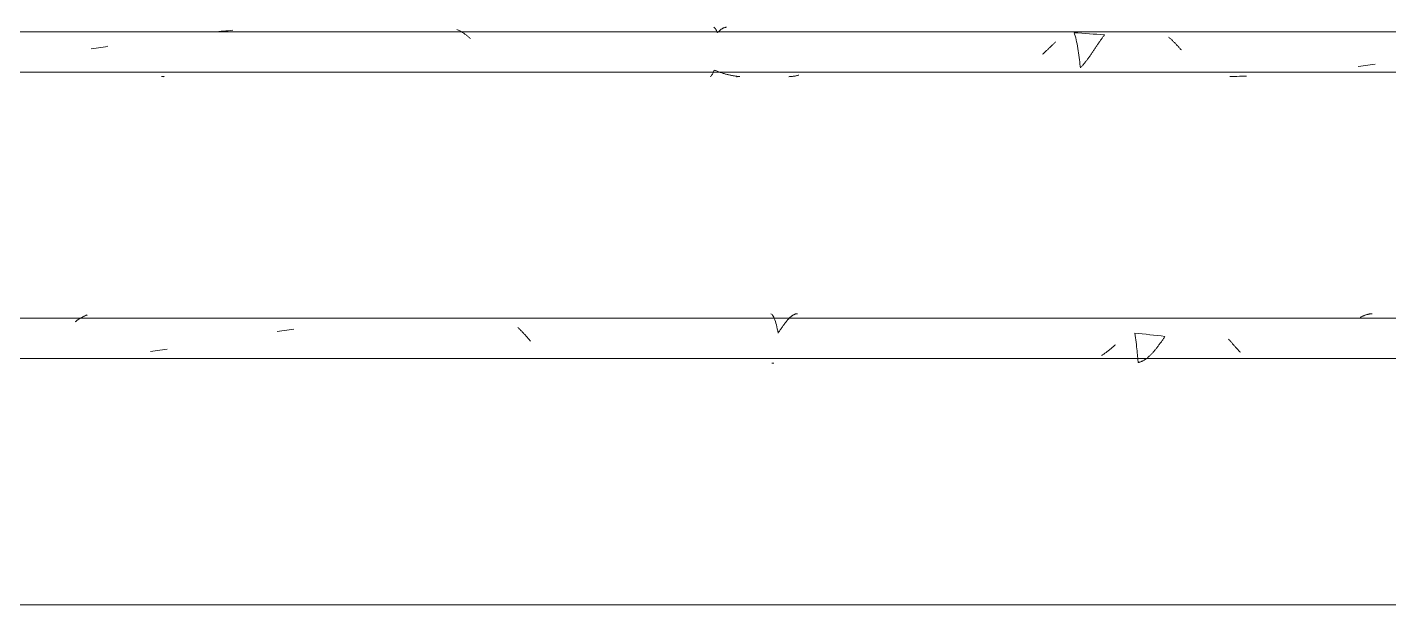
# Model space of a CAD drawing. Header units: millimetres. Extents: x -2100 to 124761, y -10432 to 93550.
# Drawn here: x 24234 to 24914, y -1000 to -712 of the extents above; entities that cross this region are included whole.
import ezdxf

# ---------------------------------------------------------------- set-up
doc = ezdxf.new("R2010")
doc.units = ezdxf.units.MM
doc.layers.add('NET CAT', color=3, linetype='Continuous', lineweight=5)
doc.layers.add('NET THAY 1', color=41, linetype='Continuous', lineweight=5)

# ---------------------------------------------------------------- blocks, each defined once
blk = doc.blocks.new('FP_4-MẶT ĐỨNG TRỤC A-Q')
at = {"layer": 'NET THAY 1'}
for p, q in [((24262.51, -856.17), (24262.27, -856.29)), ((24262.76, -856.05), (24262.51, -856.17)), ((24263.01, -855.94), (24262.76, -856.05)), ((24263.25, -855.83), (24263.01, -855.94)), ((24263.5, -855.73), (24263.25, -855.83)), ((24263.75, -855.63), (24263.5, -855.73)), ((24263.99, -855.54), (24263.75, -855.63)), ((24264.24, -855.46), (24263.99, -855.54)), ((24605.42, -854.86), (24605.72, -855.01)), ((24605.72, -855.01), (24606.01, -855.26)), ((24606.01, -855.26), (24606.3, -855.61)), ((24606.3, -855.61), (24606.59, -856.05)), ((24606.59, -856.05), (24606.87, -856.58)), ((24615.7, -856.1), (24615.51, -856.25)), ((24615.89, -855.95), (24615.7, -856.1)), ((24616.08, -855.82), (24615.89, -855.95)), ((24616.27, -855.69), (24616.08, -855.82)), ((24616.46, -855.57), (24616.27, -855.69)), ((24616.65, -855.46), (24616.46, -855.57)), ((24616.83, -855.36), (24616.65, -855.46)), ((24617.02, -855.26), (24616.83, -855.36)), ((24617.21, -855.18), (24617.02, -855.26)), ((24617.4, -855.1), (24617.21, -855.18)), ((24617.58, -855.04), (24617.4, -855.1)), ((24617.77, -854.98), (24617.58, -855.04)), ((24617.96, -854.93), (24617.77, -854.98)), ((24618.14, -854.89), (24617.96, -854.93)), ((24618.33, -854.86), (24618.14, -854.89)), ((24618.51, -854.83), (24618.33, -854.86)), ((24618.7, -854.82), (24618.51, -854.83)), ((24900.6, -856.15), (24900.35, -856.27)), ((24900.85, -856.03), (24900.6, -856.15)), ((24901.1, -855.92), (24900.85, -856.03)), ((24901.34, -855.82), (24901.1, -855.92)), ((24901.59, -855.72), (24901.34, -855.82)), ((24901.83, -855.62), (24901.59, -855.72)), ((24902.08, -855.53), (24901.83, -855.62)), ((24902.33, -855.44), (24902.08, -855.53)), ((24902.57, -855.36), (24902.33, -855.44)), ((24902.82, -855.29), (24902.57, -855.36)), ((24903.06, -855.22), (24902.82, -855.29)), ((24903.31, -855.16), (24903.06, -855.22)), ((24903.55, -855.1), (24903.31, -855.16)), ((24903.8, -855.04), (24903.55, -855.1)), ((24904.04, -855), (24903.8, -855.04)), ((24904.28, -854.95), (24904.04, -855)), ((24904.53, -854.92), (24904.28, -854.95)), ((24904.77, -854.89), (24904.53, -854.92)), ((24905.02, -854.86), (24904.77, -854.89)), ((24905.26, -854.84), (24905.02, -854.86)), ((24905.51, -854.83), (24905.26, -854.84)), ((31483.97, -857.14), (22887.32, -857.14)), ((24258.51, -858.67), (24258.25, -858.86)), ((24258.76, -858.48), (24258.51, -858.67)), ((24259.02, -858.3), (24258.76, -858.48)), ((24259.27, -858.12), (24259.02, -858.3)), ((24259.52, -857.94), (24259.27, -858.12)), ((24259.77, -857.77), (24259.52, -857.94)), ((24260.02, -857.6), (24259.77, -857.77)), ((24260.27, -857.44), (24260.02, -857.6)), ((24260.52, -857.28), (24260.27, -857.44)), ((24260.77, -857.12), (24260.52, -857.28)), ((24261.02, -856.97), (24260.77, -857.12)), ((24261.27, -856.83), (24261.02, -856.97)), ((24261.52, -856.68), (24261.27, -856.83)), ((24261.77, -856.55), (24261.52, -856.68)), ((24262.02, -856.42), (24261.77, -856.55)), ((24262.27, -856.29), (24262.02, -856.42)), ((24363.76, -863.03), (24362.59, -863.21)), ((24364.93, -862.85), (24363.76, -863.03)), ((24366.1, -862.67), (24364.93, -862.85)), ((24367.27, -862.49), (24366.1, -862.67)), ((24479.44, -861.96), (24479.17, -861.7)), ((24479.71, -862.22), (24479.44, -861.96)), ((24479.98, -862.49), (24479.71, -862.22)), ((24480.24, -862.76), (24479.98, -862.49)), ((24480.51, -863.04), (24480.24, -862.76)), ((24480.78, -863.31), (24480.51, -863.04)), ((24606.87, -856.58), (24607.15, -857.2)), ((24607.15, -857.2), (24607.42, -857.89)), ((24607.42, -857.89), (24607.68, -858.67)), ((24607.68, -858.67), (24607.93, -859.51)), ((24607.93, -859.51), (24608.17, -860.41)), ((24608.17, -860.41), (24608.4, -861.37)), ((24608.4, -861.37), (24608.63, -862.38)), ((24608.63, -862.38), (24608.84, -863.42)), ((24610.11, -862.89), (24609.9, -863.21)), ((24610.32, -862.58), (24610.11, -862.89)), ((24610.53, -862.27), (24610.32, -862.58)), ((24610.74, -861.97), (24610.53, -862.27)), ((24610.95, -861.67), (24610.74, -861.97)), ((24611.16, -861.37), (24610.95, -861.67)), ((24611.36, -861.08), (24611.16, -861.37)), ((24611.57, -860.79), (24611.36, -861.08)), ((24611.77, -860.5), (24611.57, -860.79)), ((24611.98, -860.23), (24611.77, -860.5)), ((24612.18, -859.95), (24611.98, -860.23)), ((24612.38, -859.68), (24612.18, -859.95)), ((24612.58, -859.42), (24612.38, -859.68)), ((24612.78, -859.16), (24612.58, -859.42)), ((24612.98, -858.91), (24612.78, -859.16)), ((24613.18, -858.67), (24612.98, -858.91)), ((24613.38, -858.43), (24613.18, -858.67)), ((24613.58, -858.19), (24613.38, -858.43)), ((24613.77, -857.97), (24613.58, -858.19)), ((24613.97, -857.75), (24613.77, -857.97)), ((24614.16, -857.53), (24613.97, -857.75)), ((24614.36, -857.33), (24614.16, -857.53)), ((24614.55, -857.13), (24614.36, -857.33)), ((24614.75, -856.94), (24614.55, -857.13)), ((24614.94, -856.76), (24614.75, -856.94)), ((24615.13, -856.58), (24614.94, -856.76)), ((24615.32, -856.41), (24615.13, -856.58)), ((24615.51, -856.25), (24615.32, -856.41)), ((24899.86, -856.53), (24899.61, -856.66)), ((24900.11, -856.4), (24899.86, -856.53)), ((24900.35, -856.27), (24900.11, -856.4)), ((24360.25, -863.58), (24359.07, -863.77)), ((24361.42, -863.4), (24360.25, -863.58)), ((24362.59, -863.21), (24361.42, -863.4)), ((24481.05, -863.59), (24480.78, -863.31)), ((24481.31, -863.87), (24481.05, -863.59)), ((24481.57, -864.15), (24481.31, -863.87)), ((24481.84, -864.43), (24481.57, -864.15)), ((24482.1, -864.72), (24481.84, -864.43)), ((24482.36, -865), (24482.1, -864.72)), ((24482.62, -865.29), (24482.36, -865)), ((24482.89, -865.58), (24482.62, -865.29)), ((24483.15, -865.87), (24482.89, -865.58)), ((24483.4, -866.16), (24483.15, -865.87)), ((24483.66, -866.45), (24483.4, -866.16)), ((24483.92, -866.74), (24483.66, -866.45)), ((24484.18, -867.03), (24483.92, -866.74)), ((24484.43, -867.32), (24484.18, -867.03)), ((24484.69, -867.61), (24484.43, -867.32)), ((24484.94, -867.9), (24484.69, -867.61)), ((24485.19, -868.19), (24484.94, -867.9)), ((24485.45, -868.48), (24485.19, -868.19)), ((24608.84, -863.42), (24609.04, -864.5)), ((24609.25, -864.17), (24609.04, -864.49)), ((24609.47, -863.85), (24609.25, -864.17)), ((24609.68, -863.53), (24609.47, -863.85)), ((24609.9, -863.21), (24609.68, -863.53)), ((24788.9, -864.71), (24787.01, -864.51)), ((24787.01, -864.51), (24787.21, -865.65)), ((24787.21, -865.65), (24787.39, -866.8)), ((24787.39, -866.8), (24787.56, -867.95)), ((24787.56, -867.95), (24787.71, -869.1)), ((24787.71, -869.1), (24787.86, -870.23)), ((24790.79, -864.91), (24788.9, -864.71)), ((24792.68, -865.11), (24790.79, -864.91)), ((24794.57, -865.31), (24792.68, -865.11)), ((24796.45, -865.52), (24794.57, -865.31)), ((24798.34, -865.72), (24796.45, -865.52)), ((24800.23, -865.92), (24798.34, -865.72)), ((24799.61, -869.77), (24799.38, -870.1)), ((24799.84, -869.44), (24799.61, -869.77)), ((24800.07, -869.12), (24799.84, -869.44)), ((24800.31, -868.79), (24800.07, -869.12)), ((24802.11, -866.13), (24800.23, -865.92)), ((24800.54, -868.46), (24800.31, -868.79)), ((24800.76, -868.12), (24800.54, -868.46)), ((24800.99, -867.79), (24800.76, -868.12)), ((24801.22, -867.46), (24800.99, -867.79)), ((24801.44, -867.13), (24801.22, -867.46)), ((24801.67, -866.79), (24801.44, -867.13)), ((24801.89, -866.46), (24801.67, -866.79)), ((24802.11, -866.13), (24801.89, -866.46)), ((24834.16, -867.84), (24833.9, -867.55)), ((24834.41, -868.13), (24834.16, -867.84)), ((24834.66, -868.42), (24834.41, -868.13)), ((24834.92, -868.71), (24834.66, -868.42)), ((24835.17, -869), (24834.92, -868.71)), ((24835.42, -869.28), (24835.17, -869)), ((24835.67, -869.57), (24835.42, -869.28)), ((24835.91, -869.86), (24835.67, -869.57)), ((24296.96, -873.53), (24295.77, -873.69)), ((24298.15, -873.36), (24296.96, -873.53)), ((24299.34, -873.19), (24298.15, -873.36)), ((24300.53, -873.02), (24299.34, -873.19)), ((24301.72, -872.85), (24300.53, -873.02)), ((24302.91, -872.68), (24301.72, -872.85)), ((24304.1, -872.51), (24302.91, -872.68)), ((24770.7, -875.56), (24770.4, -875.75)), ((24770.99, -875.37), (24770.7, -875.56)), ((24771.29, -875.17), (24770.99, -875.37)), ((24771.58, -874.97), (24771.29, -875.17)), ((24771.88, -874.76), (24771.58, -874.97)), ((24772.17, -874.56), (24771.88, -874.76)), ((24772.47, -874.34), (24772.17, -874.56)), ((24772.76, -874.13), (24772.47, -874.34)), ((24773.05, -873.91), (24772.76, -874.13)), ((24773.34, -873.69), (24773.05, -873.91)), ((24773.64, -873.47), (24773.34, -873.69)), ((24773.93, -873.24), (24773.64, -873.47)), ((24774.22, -873.01), (24773.93, -873.24)), ((24774.51, -872.78), (24774.22, -873.01)), ((24774.8, -872.55), (24774.51, -872.78)), ((24775.08, -872.31), (24774.8, -872.55)), ((24775.37, -872.07), (24775.08, -872.31)), ((24775.66, -871.83), (24775.37, -872.07)), ((24775.95, -871.59), (24775.66, -871.83)), ((24776.23, -871.34), (24775.95, -871.59)), ((24776.52, -871.09), (24776.23, -871.34)), ((24776.8, -870.84), (24776.52, -871.09)), ((24777.09, -870.59), (24776.8, -870.84)), ((24777.37, -870.34), (24777.09, -870.59)), ((24787.86, -870.23), (24787.99, -871.33)), ((24787.99, -871.33), (24788.11, -872.4)), ((24788.11, -872.4), (24788.21, -873.42)), ((24788.21, -873.42), (24788.31, -874.38)), ((24788.31, -874.38), (24788.4, -875.29)), ((24788.4, -875.29), (24788.47, -876.12)), ((24788.47, -876.12), (24788.54, -876.87)), ((24793.73, -876.51), (24793.47, -876.73)), ((24793.98, -876.29), (24793.73, -876.51)), ((24794.24, -876.07), (24793.98, -876.29)), ((24794.49, -875.83), (24794.24, -876.07)), ((24794.74, -875.59), (24794.49, -875.83)), ((24794.99, -875.35), (24794.74, -875.59)), ((24795.24, -875.1), (24794.99, -875.35)), ((24795.49, -874.84), (24795.24, -875.1)), ((24795.74, -874.58), (24795.49, -874.84)), ((24795.99, -874.31), (24795.74, -874.58)), ((24796.24, -874.03), (24795.99, -874.31)), ((24796.49, -873.76), (24796.24, -874.03)), ((24796.73, -873.47), (24796.49, -873.76)), ((24796.98, -873.18), (24796.73, -873.47)), ((24797.22, -872.89), (24796.98, -873.18)), ((24797.47, -872.59), (24797.22, -872.89)), ((24797.71, -872.29), (24797.47, -872.59)), ((24797.95, -871.99), (24797.71, -872.29)), ((24798.19, -871.68), (24797.95, -871.99)), ((24798.43, -871.37), (24798.19, -871.68)), ((24798.67, -871.06), (24798.43, -871.37)), ((24798.9, -870.74), (24798.67, -871.06)), ((24799.14, -870.42), (24798.9, -870.74)), ((24799.38, -870.1), (24799.14, -870.42)), ((24836.16, -870.14), (24835.91, -869.86)), ((24836.41, -870.42), (24836.16, -870.14)), ((24836.65, -870.7), (24836.41, -870.42)), ((24836.9, -870.98), (24836.65, -870.7)), ((24837.14, -871.25), (24836.9, -870.98)), ((24837.39, -871.52), (24837.14, -871.25)), ((24837.63, -871.8), (24837.39, -871.52)), ((24837.87, -872.06), (24837.63, -871.8)), ((24838.11, -872.33), (24837.87, -872.06)), ((24838.36, -872.59), (24838.11, -872.33)), ((24838.6, -872.85), (24838.36, -872.59)), ((24838.83, -873.11), (24838.6, -872.85)), ((24839.07, -873.36), (24838.83, -873.11)), ((24839.31, -873.61), (24839.07, -873.36)), ((24839.55, -873.86), (24839.31, -873.61)), ((24839.78, -874.1), (24839.55, -873.86)), ((22887.32, -877.14), (31483.97, -877.14)), ((24606.28, -879.45), (24605.92, -879.44)), ((24606.63, -879.46), (24606.28, -879.45)), ((24606.98, -879.47), (24606.63, -879.46)), ((24788.54, -876.87), (24788.6, -877.53)), ((24788.6, -877.53), (24788.65, -878.11)), ((24788.65, -878.11), (24788.7, -878.59)), ((24788.7, -878.59), (24788.74, -878.97)), ((24788.74, -878.97), (24788.78, -879.24)), ((24789.04, -879.17), (24788.78, -879.24)), ((24789.31, -879.09), (24789.04, -879.17)), ((24789.57, -879.01), (24789.31, -879.09)), ((24789.83, -878.91), (24789.57, -879.01)), ((24790.1, -878.81), (24789.83, -878.91)), ((24790.36, -878.7), (24790.1, -878.81)), ((24790.62, -878.58), (24790.36, -878.7)), ((24790.88, -878.45), (24790.62, -878.58)), ((24791.14, -878.31), (24790.88, -878.45)), ((24791.4, -878.17), (24791.14, -878.31)), ((24791.66, -878.01), (24791.4, -878.17)), ((24791.92, -877.85), (24791.66, -878.01)), ((24792.18, -877.68), (24791.92, -877.85)), ((24792.44, -877.51), (24792.18, -877.68)), ((24792.7, -877.32), (24792.44, -877.51)), ((24792.96, -877.13), (24792.7, -877.32)), ((24793.21, -876.93), (24792.96, -877.13)), ((24793.47, -876.73), (24793.21, -876.93))]:
    blk.add_line(p, q, dxfattribs=at)
blk = doc.blocks.new('FP_5-MẶT ĐỨNG TRỤC A-Q')
at = {"layer": 'NET THAY 1'}
for p, q in [((24336.89, -713.49), (24335.73, -713.58)), ((24449.02, -713.22), (24448.74, -713.1)), ((24449.31, -713.35), (24449.02, -713.22)), ((24449.6, -713.49), (24449.31, -713.35)), ((24449.88, -713.64), (24449.6, -713.49)), ((24576.91, -712), (24577.19, -712.13)), ((24577.19, -712.13), (24577.47, -712.35)), ((24577.47, -712.35), (24577.74, -712.65)), ((24577.74, -712.65), (24578.01, -713.04)), ((24578.01, -713.04), (24578.27, -713.5)), ((24578.27, -713.5), (24578.53, -714.04)), ((24580.13, -713.38), (24579.94, -713.54)), ((24580.32, -713.23), (24580.13, -713.38)), ((24580.51, -713.09), (24580.32, -713.23)), ((24580.7, -712.95), (24580.51, -713.09)), ((24580.89, -712.83), (24580.7, -712.95)), ((24581.07, -712.71), (24580.89, -712.83)), ((24581.26, -712.6), (24581.07, -712.71)), ((24581.45, -712.5), (24581.26, -712.6)), ((24581.64, -712.4), (24581.45, -712.5)), ((24581.82, -712.32), (24581.64, -712.4)), ((24582.01, -712.24), (24581.82, -712.32)), ((24582.19, -712.18), (24582.01, -712.24)), ((24582.38, -712.12), (24582.19, -712.18)), ((24582.57, -712.07), (24582.38, -712.12)), ((24582.75, -712.03), (24582.57, -712.07)), ((24582.94, -712), (24582.75, -712.03)), ((24583.12, -711.98), (24582.94, -712)), ((24583.31, -711.96), (24583.12, -711.98)), ((31454.24, -714.29), (22887.32, -714.29)), ((24329.94, -714.1), (24328.78, -714.21)), ((24331.1, -713.99), (24329.94, -714.1)), ((24332.26, -713.88), (24331.1, -713.99)), ((24333.42, -713.78), (24332.26, -713.88)), ((24334.57, -713.68), (24333.42, -713.78)), ((24335.73, -713.58), (24334.57, -713.68)), ((24450.17, -713.78), (24449.88, -713.64)), ((24450.45, -713.94), (24450.17, -713.78)), ((24450.74, -714.1), (24450.45, -713.94)), ((24451.02, -714.27), (24450.74, -714.1)), ((24451.3, -714.44), (24451.02, -714.27)), ((24451.59, -714.62), (24451.3, -714.44)), ((24451.87, -714.8), (24451.59, -714.62)), ((24452.15, -714.99), (24451.87, -714.8)), ((24452.43, -715.18), (24452.15, -714.99)), ((24452.71, -715.38), (24452.43, -715.18)), ((24452.99, -715.59), (24452.71, -715.38)), ((24453.27, -715.79), (24452.99, -715.59)), ((24453.55, -716.01), (24453.27, -715.79)), ((24453.83, -716.22), (24453.55, -716.01)), ((24454.11, -716.45), (24453.83, -716.22)), ((24454.39, -716.67), (24454.11, -716.45)), ((24454.66, -716.9), (24454.39, -716.67)), ((24454.94, -717.14), (24454.66, -716.9)), ((24455.21, -717.38), (24454.94, -717.14)), ((24455.49, -717.62), (24455.21, -717.38)), ((24578.53, -714.04), (24578.79, -714.66)), ((24578.98, -714.45), (24578.79, -714.66)), ((24579.17, -714.26), (24578.98, -714.45)), ((24579.37, -714.07), (24579.17, -714.26)), ((24579.56, -713.88), (24579.37, -714.07)), ((24579.75, -713.71), (24579.56, -713.88)), ((24579.94, -713.54), (24579.75, -713.71)), ((24746.51, -720.27), (24746.24, -720.52)), ((24746.77, -720.02), (24746.51, -720.27)), ((24747.04, -719.77), (24746.77, -720.02)), ((24747.3, -719.53), (24747.04, -719.77)), ((24747.56, -719.29), (24747.3, -719.53)), ((24758.67, -714.8), (24756.76, -714.67)), ((24756.76, -714.67), (24757.04, -715.43)), ((24757.04, -715.43), (24757.3, -716.28)), ((24757.3, -716.28), (24757.56, -717.19)), ((24757.56, -717.19), (24757.81, -718.16)), ((24757.81, -718.16), (24758.04, -719.19)), ((24758.04, -719.19), (24758.26, -720.26)), ((24758.26, -720.26), (24758.47, -721.37)), ((24760.57, -714.93), (24758.67, -714.8)), ((24762.47, -715.07), (24760.57, -714.93)), ((24764.38, -715.2), (24762.47, -715.07)), ((24766.28, -715.34), (24764.38, -715.2)), ((24768.18, -715.48), (24766.28, -715.34)), ((24770.08, -715.63), (24768.18, -715.48)), ((24768.71, -720.3), (24768.49, -720.61)), ((24768.92, -719.98), (24768.71, -720.3)), ((24769.13, -719.67), (24768.92, -719.98)), ((24769.34, -719.36), (24769.13, -719.67)), ((24769.55, -719.06), (24769.34, -719.36)), ((24769.76, -718.76), (24769.55, -719.06)), ((24769.96, -718.47), (24769.76, -718.76)), ((24770.17, -718.17), (24769.96, -718.47)), ((24771.98, -715.78), (24770.08, -715.63)), ((24770.37, -717.89), (24770.17, -718.17)), ((24770.58, -717.6), (24770.37, -717.89)), ((24770.78, -717.33), (24770.58, -717.6)), ((24770.98, -717.05), (24770.78, -717.33)), ((24771.18, -716.79), (24770.98, -717.05)), ((24771.39, -716.53), (24771.18, -716.79)), ((24771.59, -716.27), (24771.39, -716.53)), ((24771.78, -716.02), (24771.59, -716.27)), ((24771.98, -715.78), (24771.78, -716.02)), ((24804.15, -717.09), (24803.88, -716.86)), ((24804.43, -717.33), (24804.15, -717.09)), ((24804.7, -717.57), (24804.43, -717.33)), ((24804.98, -717.82), (24804.7, -717.57)), ((24805.25, -718.07), (24804.98, -717.82)), ((24805.52, -718.32), (24805.25, -718.07)), ((24805.8, -718.58), (24805.52, -718.32)), ((24806.07, -718.84), (24805.8, -718.58)), ((24806.34, -719.1), (24806.07, -718.84)), ((24806.61, -719.37), (24806.34, -719.1)), ((24806.88, -719.63), (24806.61, -719.37)), ((24807.14, -719.91), (24806.88, -719.63)), ((24807.41, -720.18), (24807.14, -719.91)), ((24807.68, -720.45), (24807.41, -720.18)), ((24267.43, -722.62), (24266.25, -722.81)), ((24268.6, -722.43), (24267.43, -722.62)), ((24269.78, -722.24), (24268.6, -722.43)), ((24270.95, -722.05), (24269.78, -722.24)), ((24272.13, -721.86), (24270.95, -722.05)), ((24273.3, -721.67), (24272.13, -721.86)), ((24274.48, -721.48), (24273.3, -721.67)), ((24741.36, -725.17), (24741.08, -725.43)), ((24741.63, -724.91), (24741.36, -725.17)), ((24741.91, -724.65), (24741.63, -724.91)), ((24742.19, -724.39), (24741.91, -724.65)), ((24742.46, -724.12), (24742.19, -724.39)), ((24742.73, -723.86), (24742.46, -724.12)), ((24743.01, -723.6), (24742.73, -723.86)), ((24743.28, -723.34), (24743.01, -723.6)), ((24743.55, -723.08), (24743.28, -723.34)), ((24743.83, -722.82), (24743.55, -723.08)), ((24744.1, -722.56), (24743.83, -722.82)), ((24744.37, -722.3), (24744.1, -722.56)), ((24744.64, -722.04), (24744.37, -722.3)), ((24744.91, -721.78), (24744.64, -722.04)), ((24745.17, -721.53), (24744.91, -721.78)), ((24745.44, -721.27), (24745.17, -721.53)), ((24745.71, -721.02), (24745.44, -721.27)), ((24745.98, -720.77), (24745.71, -721.02)), ((24746.24, -720.52), (24745.98, -720.77)), ((24758.47, -721.37), (24758.67, -722.5)), ((24758.67, -722.5), (24758.86, -723.65)), ((24758.86, -723.65), (24759.03, -724.8)), ((24759.03, -724.8), (24759.19, -725.95)), ((24759.19, -725.95), (24759.33, -727.09)), ((24759.33, -727.09), (24759.47, -728.2)), ((24764.25, -726.87), (24764.02, -727.19)), ((24764.48, -726.54), (24764.25, -726.87)), ((24764.71, -726.21), (24764.48, -726.54)), ((24764.95, -725.88), (24764.71, -726.21)), ((24765.18, -725.55), (24764.95, -725.88)), ((24765.4, -725.22), (24765.18, -725.55)), ((24765.63, -724.89), (24765.4, -725.22)), ((24765.86, -724.55), (24765.63, -724.89)), ((24766.08, -724.22), (24765.86, -724.55)), ((24766.31, -723.89), (24766.08, -724.22)), ((24766.53, -723.56), (24766.31, -723.89)), ((24766.75, -723.22), (24766.53, -723.56)), ((24766.97, -722.89), (24766.75, -723.22)), ((24767.19, -722.56), (24766.97, -722.89)), ((24767.41, -722.23), (24767.19, -722.56)), ((24767.63, -721.9), (24767.41, -722.23)), ((24767.85, -721.58), (24767.63, -721.9)), ((24768.06, -721.25), (24767.85, -721.58)), ((24768.28, -720.93), (24768.06, -721.25)), ((24768.49, -720.61), (24768.28, -720.93)), ((24807.95, -720.73), (24807.68, -720.45)), ((24808.21, -721.01), (24807.95, -720.73)), ((24808.47, -721.29), (24808.21, -721.01)), ((24808.74, -721.57), (24808.47, -721.29)), ((24809, -721.86), (24808.74, -721.57)), ((24809.26, -722.15), (24809, -721.86)), ((24809.52, -722.43), (24809.26, -722.15)), ((24809.79, -722.72), (24809.52, -722.43)), ((24810.04, -723.01), (24809.79, -722.72)), ((24810.3, -723.3), (24810.04, -723.01)), ((24577.08, -733.31), (24576.82, -734.06)), ((24577.47, -733.46), (24577.09, -733.3)), ((24577.85, -733.61), (24577.47, -733.46)), ((24578.23, -733.76), (24577.85, -733.61)), ((24578.62, -733.91), (24578.23, -733.76)), ((24579, -734.06), (24578.62, -733.91)), ((24759.47, -728.2), (24759.59, -729.27)), ((24759.59, -729.27), (24759.7, -730.31)), ((24759.7, -730.31), (24759.8, -731.29)), ((24759.8, -731.29), (24759.89, -732.2)), ((24760.14, -731.95), (24759.89, -732.2)), ((24760.39, -731.68), (24760.14, -731.95)), ((24760.64, -731.41), (24760.39, -731.68)), ((24760.88, -731.14), (24760.64, -731.41)), ((24761.13, -730.86), (24760.88, -731.14)), ((24761.38, -730.57), (24761.13, -730.86)), ((24761.62, -730.29), (24761.38, -730.57)), ((24761.86, -729.99), (24761.62, -730.29)), ((24762.11, -729.69), (24761.86, -729.99)), ((24762.35, -729.39), (24762.11, -729.69)), ((24762.59, -729.09), (24762.35, -729.39)), ((24762.83, -728.78), (24762.59, -729.09)), ((24763.07, -728.47), (24762.83, -728.78)), ((24763.31, -728.15), (24763.07, -728.47)), ((24763.54, -727.84), (24763.31, -728.15)), ((24763.78, -727.51), (24763.54, -727.84)), ((24764.02, -727.19), (24763.78, -727.51)), ((24899.82, -731.38), (24898.62, -731.53)), ((24901.01, -731.22), (24899.82, -731.38)), ((24902.2, -731.06), (24901.01, -731.22)), ((24903.39, -730.9), (24902.2, -731.06)), ((24904.58, -730.73), (24903.39, -730.9)), ((24905.77, -730.57), (24904.58, -730.73)), ((24906.96, -730.4), (24905.77, -730.57)), ((22887.32, -734.29), (31454.24, -734.29)), ((24301.5, -736.49), (24301.28, -736.45)), ((24301.73, -736.53), (24301.5, -736.49)), ((24301.95, -736.56), (24301.73, -736.53)), ((24302.17, -736.58), (24301.95, -736.56)), ((24302.39, -736.6), (24302.17, -736.58)), ((24302.61, -736.61), (24302.39, -736.6)), ((24575.42, -736.4), (24575.12, -736.56)), ((24575.71, -736.13), (24575.42, -736.4)), ((24575.99, -735.76), (24575.71, -736.13)), ((24576.27, -735.29), (24575.99, -735.76)), ((24576.55, -734.72), (24576.27, -735.29)), ((24576.82, -734.06), (24576.55, -734.72)), ((24579.38, -734.2), (24579, -734.06)), ((24579.76, -734.33), (24579.38, -734.2)), ((24580.14, -734.47), (24579.76, -734.33)), ((24580.52, -734.6), (24580.14, -734.47)), ((24580.9, -734.72), (24580.52, -734.6)), ((24581.28, -734.85), (24580.9, -734.72)), ((24581.66, -734.96), (24581.28, -734.85)), ((24582.04, -735.08), (24581.66, -734.96)), ((24582.42, -735.19), (24582.04, -735.08)), ((24582.8, -735.3), (24582.42, -735.19)), ((24583.18, -735.4), (24582.8, -735.3)), ((24583.55, -735.5), (24583.18, -735.4)), ((24583.93, -735.59), (24583.55, -735.5)), ((24584.31, -735.69), (24583.93, -735.59)), ((24584.69, -735.77), (24584.31, -735.69)), ((24585.06, -735.85), (24584.69, -735.77)), ((24585.44, -735.93), (24585.06, -735.85)), ((24585.82, -736.01), (24585.44, -735.93)), ((24586.2, -736.08), (24585.82, -736.01)), ((24586.57, -736.14), (24586.2, -736.08)), ((24586.95, -736.21), (24586.57, -736.14)), ((24587.33, -736.26), (24586.95, -736.21)), ((24587.7, -736.32), (24587.33, -736.26)), ((24588.08, -736.37), (24587.7, -736.32)), ((24588.45, -736.41), (24588.08, -736.37)), ((24588.63, -736.61), (24588.3, -736.61)), ((24588.83, -736.45), (24588.45, -736.41)), ((24588.96, -736.6), (24588.63, -736.61)), ((24589.21, -736.49), (24588.83, -736.45)), ((24589.29, -736.58), (24588.96, -736.6)), ((24589.58, -736.52), (24589.21, -736.49)), ((24589.63, -736.57), (24589.29, -736.58)), ((24589.96, -736.54), (24589.58, -736.52)), ((24589.96, -736.54), (24589.63, -736.57)), ((24614.77, -736.6), (24614.46, -736.61)), ((24615.08, -736.59), (24614.77, -736.6)), ((24615.38, -736.57), (24615.08, -736.59)), ((24615.69, -736.54), (24615.38, -736.57)), ((24615.99, -736.51), (24615.69, -736.54)), ((24616.3, -736.48), (24615.99, -736.51)), ((24616.61, -736.44), (24616.3, -736.48)), ((24616.91, -736.39), (24616.61, -736.44)), ((24617.22, -736.34), (24616.91, -736.39)), ((24617.52, -736.28), (24617.22, -736.34)), ((24617.83, -736.21), (24617.52, -736.28)), ((24618.13, -736.15), (24617.83, -736.21)), ((24618.44, -736.07), (24618.13, -736.15)), ((24618.74, -735.99), (24618.44, -736.07)), ((24619.05, -735.91), (24618.74, -735.99)), ((24619.35, -735.82), (24619.05, -735.91)), ((24835.66, -736.52), (24834.46, -736.55)), ((24836.86, -736.5), (24835.66, -736.52)), ((24838.06, -736.47), (24836.86, -736.5)), ((24839.26, -736.44), (24838.06, -736.47)), ((24840.46, -736.41), (24839.26, -736.44)), ((24841.67, -736.37), (24840.46, -736.41)), ((24842.87, -736.33), (24841.67, -736.37))]:
    blk.add_line(p, q, dxfattribs=at)

msp = doc.modelspace()

# ---------------------------------------------------------------- linework, layer by layer
at = {"layer": 'NET CAT'}
msp.add_lwpolyline([(44599.94, -1000), (-2000.06, -1000)], dxfattribs=at)

# ---------------------------------------------------------------- block references
at = {"layer": 'NET THAY 1'}
for name in ['FP_5-MẶT ĐỨNG TRỤC A-Q', 'FP_4-MẶT ĐỨNG TRỤC A-Q']:
    msp.add_blockref(name, (0, 0), dxfattribs=at)

doc.saveas('drawing.dxf')
